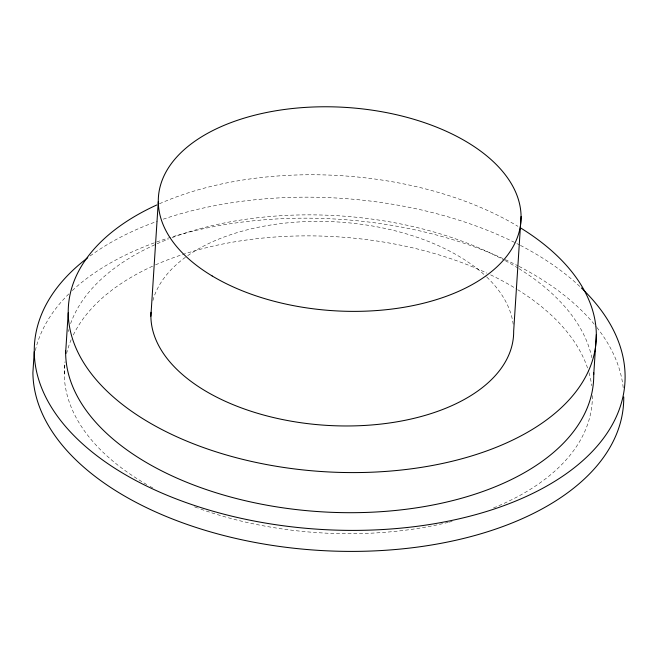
<?xml version="1.0" encoding="UTF-8"?>
<svg xmlns="http://www.w3.org/2000/svg" width="658" height="658" viewBox="0 0 658 658"><rect width="100%" height="100%" fill="white"/><g stroke="black" fill="none" stroke-linecap="round" stroke-linejoin="round"><path stroke-width="0.49" stroke-dasharray="3.29 2.47" d="M64.27 373.933L64.986 362.928M90.162 255.937A295.845 165.865 3.7 0 1 157.27 221.261M163.233 219.18A295.845 165.865 3.7 0 1 515.954 243.106M516.851 243.559A295.845 165.865 3.7 0 1 519.532 244.924M520.412 245.385A295.845 165.865 3.7 0 1 580.66 287.275M68.177 331.607A264.434 148.247 3.7 0 1 68.712 329.6M70.603 323.621A264.434 148.247 3.7 0 1 168.234 239.15M172.125 237.661A264.434 148.247 3.7 0 1 504.447 260.223M505.311 260.691A264.434 148.247 3.7 0 1 518.126 268.127M519.047 268.694A264.434 148.247 3.7 0 1 591.846 357.664M152.903 300.525A181.657 101.842 3.7 0 1 186.897 256.233M187.744 255.641A181.657 101.842 3.7 0 1 486.147 276.475M486.838 277.133A181.657 101.842 3.7 0 1 513.182 324.213M159.507 203.741A264.434 148.247 3.7 0 1 517.928 226.319M592.373 395.639A264.434 148.247 3.7 0 1 492.645 508.272M452.12 521.407A264.434 148.247 3.7 0 1 449.2 522.131M448.23 522.37A264.434 148.247 3.7 0 1 198.502 508.321M197.589 507.984A264.434 148.247 3.7 0 1 193.641 506.52M152.689 487.866A264.434 148.247 3.7 0 1 150.131 486.459M146.767 484.551A264.434 148.247 3.7 0 1 65.043 361.736M66.573 353.626A264.434 148.247 3.7 0 1 71.146 339.725M73.293 335.012A264.434 148.247 3.7 0 1 154.638 265.264M155.559 264.861A264.434 148.247 3.7 0 1 486.953 273.128M490.638 274.871A264.434 148.247 3.7 0 1 516.769 289.133M517.69 289.709A264.434 148.247 3.7 0 1 588.704 371.647M588.992 372.65A264.434 148.247 3.7 0 1 591.682 385.695M35.326 350.558A295.845 165.865 3.7 0 1 69.304 293.427M72.322 290.548A295.845 165.865 3.7 0 1 518.175 265.931M519.055 266.391A295.845 165.865 3.7 0 1 596.206 326.623M596.864 327.445A295.845 165.865 3.7 0 1 623.233 388.064"/><path stroke-width="0.99" d="M34.257 351.635L32.9 372.642A295.845 165.865 3.7 0 0 329.987 550.96A295.845 165.865 3.7 0 0 623.743 396.93M65.627 352.927L68.226 312.813M150.879 316.21L158.29 201.619M521.078 216.531L513.668 331.122A181.657 101.842 3.7 0 1 329.806 425.537A181.657 101.842 3.7 0 1 150.978 312.287M593.73 374.632L596.321 334.519M581.343 287.924A295.845 165.865 3.7 0 1 517.122 500.467A295.845 165.865 3.7 0 1 128.878 476.721A295.845 165.865 3.7 0 1 87.744 257.739M593.689 372.658A264.434 148.247 3.7 0 1 331.122 512.302A264.434 148.247 3.7 0 1 65.635 350.895M520.717 228.013A264.434 148.247 3.7 0 1 514.137 439.363A264.434 148.247 3.7 0 1 137.884 415.535A264.434 148.247 3.7 0 1 156.768 204.975M212.147 275.949A181.657 101.842 3.7 0 0 515.156 242.687A181.657 101.842 3.7 0 0 291.749 108.586A181.657 101.842 3.7 0 0 212.147 275.949"/></g></svg>
